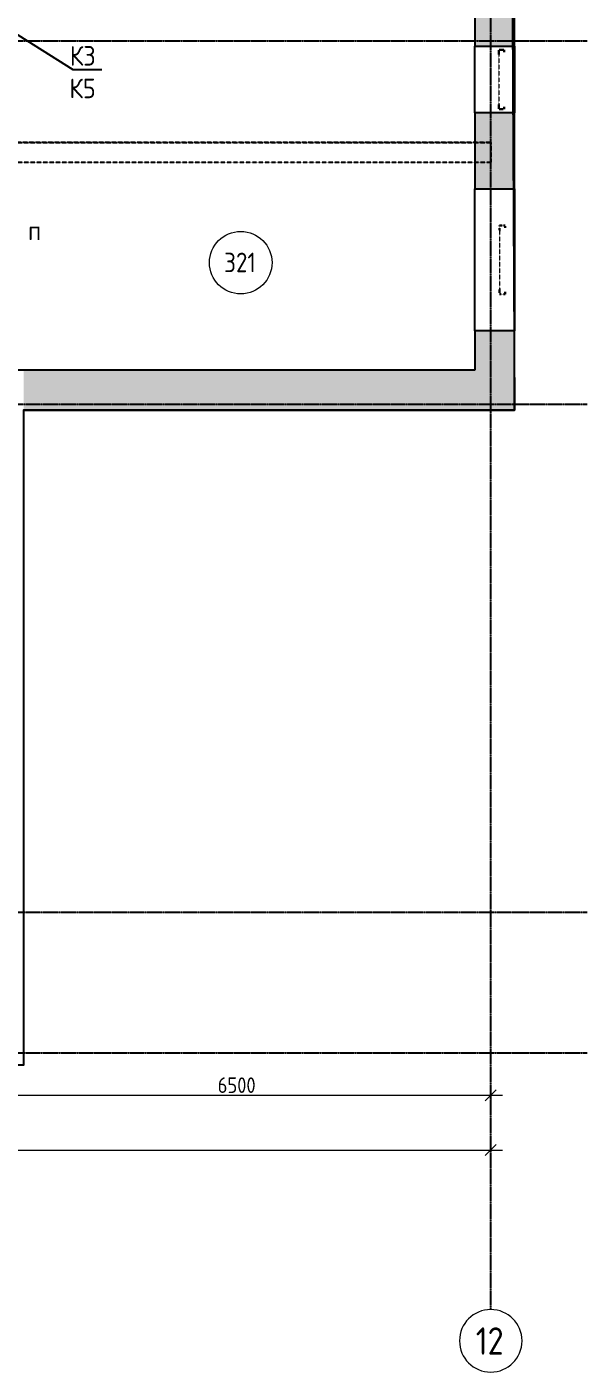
# Model space of a CAD drawing. Header units: millimetres. Extents: x -129048 to 476301, y -5853 to 215316.
# Drawn here: x 265954 to 273119, y -3626 to 13584 of the extents above; entities that cross this region are included whole.
import ezdxf
from ezdxf import colors
from ezdxf.entities.mleader import LeaderData, LeaderLine
from ezdxf.math import Vec2, Vec3

# ---------------------------------------------------------------- set-up
doc = ezdxf.new("R2010")
doc.units = ezdxf.units.MM
for name, pattern in [('ADSK_Линия сетки', [25, 20, -2.5, 0, -2.5]), ('ADSK_Сверху', [4.5, 3, -1.5]), ('ADSK_Снесено', [4.5, 3, -1.5])]:
    doc.linetypes.add(name, pattern=pattern)
doc.layers.add('_ Окна', color=5, linetype='Continuous', lineweight=30, true_color=0x0000ff)
doc.layers.add('Стены наружные', color=1, linetype='ADSK_Снесено', lineweight=18, true_color=0xff0000)
for name, color, linetype, lineweight in [('GAZLAITER', 1, 'Continuous', 40), ('Каркас', 7, 'Continuous', 18), ('Марки дверей', 7, 'Continuous', 20), ('Марки помещений', 7, 'Continuous', 20), ('Окна', 251, 'Continuous', 18), ('Оси', 7, 'Continuous', 9)]:
    doc.layers.add(name, color=color, linetype=linetype, lineweight=lineweight)
doc.styles.add('GOST Common', font='GOST Common_0.ttf', dxfattribs={"width": 0.9, "height": 350})
doc.styles.add('GOST Common_1', font='GOST Common_0.ttf', dxfattribs={"width": 0.9, "height": 200})
doc.styles.add('GOST Common_2', font='GOST Common_0.ttf', dxfattribs={"width": 0.9, "height": 250})
doc.styles.add('PIK', font='isocpeur.ttf', dxfattribs={"width": 0.9, "height": 250})
doc.dimstyles.new('ADSK_Основной_2_5_мм', dxfattribs={"dimscale": 304.8, "dimtxt": 251.428749, "dimasz": 0.463911, "dimexe": 0.492126, "dimexo": 0.492126, "dimgap": 0.098425, "dimtad": 1, "dimdec": 1, "dimrnd": 0.1, "dimdsep": 46, "dimtxsty": 'GOST Common_1', "dimblk1": 'OBLIQUE', "dimblk2": 'OBLIQUE', "dimsah": 1, "dimcen": 0.09, "dimdle": 0.492126, "dimazin": 2, "dimtfac": 1, "dimtdec": 4, "dimtix": 1, "dimtmove": 0, "dimatfit": 3, "dimfxl": 1, "dimtvp": 1, "dimtfill": 1, "dimtolj": 1, "dimtzin": 0, "dimlwd": 20, "dimlwe": 20, "dimarcsym": 2})

# ---------------------------------------------------------------- blocks, each defined once
blk = doc.blocks.new('Витраж-тент со смещением вовне - 60мм 30 сдвиг-1466941-03 План 3-го этажа')
at = {"layer": '_ Окна', "color": 161, "linetype": 'ADSK_Сверху', "true_color": 0xaaaaff}
for p, q in [((-379, 25), (-379, -45)), ((-379, 25), (-349, 25)), ((-379, -45), (-379, 25)), ((379, 25), (349, 25)), ((379, -45), (379, 25)), ((379, -45), (379, 25)), ((-319, -45), (-379, -45)), ((-319, -35), (-319, -45)), ((319, -35), (319, -45)), ((319, -45), (379, -45))]:
    blk.add_line(p, q, dxfattribs=at)
at = {"layer": 'Окна', "color": 161, "linetype": 'ADSK_Сверху', "true_color": 0xaaaaff}
blk.add_line((-319, -45), (319, -45), dxfattribs=at)
blk = doc.blocks.new('Витраж-тент со смещением вовне - 60мм 30 сдвиг-1466942-03 План 3-го этажа')
at = {"layer": '_ Окна', "color": 161, "linetype": 'ADSK_Сверху', "true_color": 0xaaaaff}
for p, q in [((-440, 25), (-440, -45)), ((-440, 25), (-410, 25)), ((-440, -45), (-440, 25)), ((440, 25), (410, 25)), ((440, -45), (440, 25)), ((440, -45), (440, 25)), ((-380, -45), (-440, -45)), ((-380, -35), (-380, -45)), ((380, -35), (380, -45)), ((380, -45), (440, -45))]:
    blk.add_line(p, q, dxfattribs=at)
at = {"layer": 'Окна', "color": 161, "linetype": 'ADSK_Сверху', "true_color": 0xaaaaff}
blk.add_line((-380, -45), (380, -45), dxfattribs=at)
blk = doc.blocks.new('Ось сетки - Круг_Ø8 мм-6577-03 План 3-го этажа')
at = {"layer": 'Оси', "lineweight": 20}
for start, end in [(360, 180), (180, 360)]:
    blk.add_arc((0, 0), 4, start, end, dxfattribs=at)
blk = doc.blocks.new('ADSK_Марка_Помещение_ОдноЗначение - Номер-247393-03 План 3-го этажа')
at = {"layer": 'Марки помещений'}
blk.add_circle((0, 0), 4, dxfattribs=at)
blk = doc.blocks.new('_Oblique')
at = {"color": 0, "linetype": 'ByBlock', "lineweight": -2}
blk.add_line((-0.5, -0.5), (0.5, 0.5), dxfattribs=at)
blk = doc.blocks.new('*D2158')
at = {"color": 0, "lineweight": 20, "transparency": 16777216}
for p, q in [((265237, -85), (272037, -85)), ((265387, -135), (265387, -235)), ((271887, -135), (271887, -235))]:
    blk.add_line(p, q, dxfattribs=at)
at = {"layer": 'Defpoints', "color": 0, "transparency": 16777216}
for p in [(265387, 15), (271887, 15), (271887, -85)]:
    blk.add_point(p, dxfattribs=at)
at = {"color": 0, "lineweight": 20, "transparency": 16777216, "xscale": 141.4, "yscale": 141.4, "zscale": 141.4, "rotation": 180}
blk.add_blockref('_Oblique', (265387, -85), dxfattribs=at)
at = {"color": 0, "lineweight": 20, "transparency": 16777216, "xscale": 141.4, "yscale": 141.4, "zscale": 141.4}
blk.add_blockref('_Oblique', (271887, -85), dxfattribs=at)
at = {"color": 0, "lineweight": 25, "transparency": 16777216, "insert": (268637, 45), "char_height": 200, "width": 756.84, "attachment_point": 5, "style": 'GOST Common_1', "bg_fill": 3, "box_fill_scale": 1.1, "bg_fill_color": 256, "bg_fill_true_color": 13158600, "bg_fill_transparency": 0}
blk.add_mtext('\\A1;6500', dxfattribs=at)
blk = doc.blocks.new('*D2166')
at = {"color": 0, "lineweight": 20, "transparency": 16777216}
for p, q in [((209887, -785), (272037, -785)), ((210037, -835), (210037, -935)), ((271887, -835), (271887, -935))]:
    blk.add_line(p, q, dxfattribs=at)
at = {"layer": 'Defpoints', "color": 0, "transparency": 16777216}
for p in [(210037, -685), (271887, -685), (271887, -785)]:
    blk.add_point(p, dxfattribs=at)
at = {"color": 0, "lineweight": 20, "transparency": 16777216, "xscale": 141.4, "yscale": 141.4, "zscale": 141.4, "rotation": 180}
blk.add_blockref('_Oblique', (210037, -785), dxfattribs=at)
at = {"color": 0, "lineweight": 20, "transparency": 16777216, "xscale": 141.4, "yscale": 141.4, "zscale": 141.4}
blk.add_blockref('_Oblique', (271887, -785), dxfattribs=at)
at = {"color": 0, "lineweight": 25, "transparency": 16777216, "insert": (240962, -655), "char_height": 200, "width": 889.8, "attachment_point": 5, "style": 'GOST Common_1', "bg_fill": 3, "box_fill_scale": 1.1, "bg_fill_color": 256, "bg_fill_true_color": 13158600, "bg_fill_transparency": 0}
blk.add_mtext('\\A1;61850', dxfattribs=at)

msp = doc.modelspace()

# ---------------------------------------------------------------- hatches: boundary and pattern name
at = {"layer": 'Стены наружные', "linetype": 'Continuous', "lineweight": 25, "true_color": 0x636466}
h = msp.add_hatch(color=251, dxfattribs=at)
h.paths.add_polyline_path([(271852.65846, 9192.30207), (272191.20351, 9192.30207), (272191.20351, 9694.16657), (271681.20351, 9694.16657), (271681.20351, 9192.30207), (271852.19705, 9192.30207)])
h.paths.add_polyline_path([(271945.10281, 11514.16657), (272191.20351, 11514.16657), (272191.20351, 12485.74332), (271681.20351, 12485.74332), (271681.20351, 11514.16657), (271852.65846, 11514.16657)])
h.paths.add_polyline_path([(271837.6748, 13335.74332), (272191.20351, 13335.74332), (272191.20351, 14340.89502), (271681.20351, 14340.89502), (271681.20351, 13335.74332)])
h.paths.add_polyline_path([(271852.65846, 15190.89502), (272191.20351, 15190.89502), (272191.20351, 16193.20022), (271681.20351, 16193.20022), (271681.20351, 15190.89502), (271831.17272, 15190.89502)])
h.paths.add_polyline_path([(271852.65846, 17043.20022), (272191.20351, 17043.20022), (272191.20351, 18049.21), (271681.20351, 18049.21), (271681.20351, 17043.20022), (271824.68062, 17043.20022)])
h.paths.add_polyline_path([(271814.77581, 19869.21), (272191.20351, 19869.21), (272191.20351, 21011.19002), (271681.20351, 21013.54476), (271681.20351, 19869.21)])
msp.add_hatch(color=251, dxfattribs=at).paths.add_polyline_path([(271852.65846, 8682.30207), (272191.20351, 8682.30207), (272191.20351, 9192.30207), (265910.655, 9192.30207), (265910.655, 8682.30207), (267273.64646, 8682.30207)])

# ---------------------------------------------------------------- linework, layer by layer
at = {"linetype": 'ADSK_Линия сетки', "lineweight": 25}
for p, q in [((271887.16465, -2825.79407), (271887.16465, 44684.78674)), ((204891.02955, 13406.78828), (273118.97256, 13406.78828)), ((204891.02955, 8756.78828), (273118.97256, 8756.78828)), ((204891.02955, 2256.78828), (273118.97256, 2256.78828)), ((204891.02955, 456.78828), (273118.97256, 456.78828))]:
    msp.add_line(p, q, dxfattribs=at)
at = {"layer": 'Каркас', "color": 251, "linetype": 'ADSK_Сверху', "lineweight": 25, "true_color": 0x636466}
for p, q in [((271889.24439, 12103.64646), (265652.85786, 12103.64646)), ((265652.85786, 12103.64646), (271889.24439, 12103.64646)), ((271889.24439, 12103.64646), (271889.24439, 11853.64646)), ((271889.24439, 11853.64646), (271889.24439, 12103.64646)), ((265652.85786, 11853.64646), (271889.24439, 11853.64646)), ((265652.85786, 11853.64646), (271889.24439, 11853.64646))]:
    msp.add_line(p, q, dxfattribs=at)
at = {"layer": 'Стены наружные', "color": 251, "linetype": 'Continuous', "lineweight": 25, "true_color": 0x636466}
for p, q in [((271681.20351, 14340.89502), (271681.20351, 13335.74332)), ((272191.20351, 13335.74332), (272191.20351, 14340.89502)), ((271681.20351, 13335.74332), (272191.20351, 13335.74332)), ((271681.20351, 12485.74332), (271681.20351, 13335.74332)), ((272191.20351, 13335.74332), (272191.20351, 12485.74332)), ((272191.20351, 12485.74332), (271681.20351, 12485.74332)), ((271681.20351, 12485.74332), (271681.20351, 11514.16657)), ((272191.20351, 11514.16657), (272191.20351, 12485.74332)), ((271681.20351, 11514.16657), (272191.20351, 11514.16657)), ((271681.20351, 9694.16657), (271681.20351, 11514.16657)), ((272191.20351, 11514.16657), (272191.20351, 9694.16657)), ((272191.20351, 9694.16657), (271681.20351, 9694.16657)), ((271681.20351, 9694.16657), (271681.20351, 9192.30207)), ((272191.20351, 8682.30207), (272191.20351, 9694.16657)), ((271681.20351, 9192.30207), (265810.16842, 9192.30207)), ((265910.655, 8682.30207), (272191.20351, 8682.30207))]:
    msp.add_line(p, q, dxfattribs=at)

# ---------------------------------------------------------------- block references
at = {"lineweight": 25, "xscale": 99.99999999999993, "yscale": 99.99999999999993, "zscale": 99.99999999999993}
msp.add_blockref('Ось сетки - Круг_Ø8 мм-6577-03 План 3-го этажа', (271887.16465, -3225.79407), dxfattribs=at)
at = {"layer": '_ Окна', "color": 251, "linetype": 'ADSK_Сверху', "lineweight": 25, "true_color": 0x636466}
for name, p, rotation in [('Витраж-тент со смещением вовне - 60мм 30 сдвиг-1466941-03 План 3-го этажа', (272034.28734, 12910.74332), 270.0000000000003), ('Витраж-тент со смещением вовне - 60мм 30 сдвиг-1466942-03 План 3-го этажа', (272044.64202, 10604.16657), 270.0000000000002)]:
    msp.add_blockref(name, p, dxfattribs=dict(at, rotation=rotation))
at = {"layer": 'Марки помещений', "color": 251, "lineweight": 25, "true_color": 0x636466, "xscale": 99.99999999999993, "yscale": 99.99999999999993, "zscale": 99.99999999999993}
msp.add_blockref('ADSK_Марка_Помещение_ОдноЗначение - Номер-247393-03 План 3-го этажа', (268689.31893, 10567.59617), dxfattribs=at)

# ---------------------------------------------------------------- texts
at = {"lineweight": 25, "insert": (271695.98399, -3053.26071), "char_height": 350, "width": 461.772, "attachment_point": 1, "style": 'GOST Common'}
msp.add_mtext('12', dxfattribs=at)
at = {"layer": 'Марки дверей', "color": 251, "lineweight": 25, "true_color": 0x636466, "insert": (265968.90566, 11104.57971), "char_height": 250, "width": 194.8100625, "attachment_point": 1, "style": 'GOST Common_2'}
msp.add_mtext('\\fGOST Common|b0|i0|c204|p34|;\\W.9;п', dxfattribs=at)
at = {"layer": 'Марки помещений', "color": 251, "lineweight": 25, "true_color": 0x636466, "insert": (268476.91167, 10695.32124), "char_height": 250, "width": 526.7086875, "attachment_point": 1, "style": 'GOST Common_2'}
msp.add_mtext('321', dxfattribs=at)

# ---------------------------------------------------------------- leaders
at = {"layer": 'GAZLAITER', "color": 18, "lineweight": 25, "ltscale": 10, "true_color": 0x000000}
ml = msp.add_multileader_mtext('Standard', dxfattribs=at)
ml.set_content('{\\C256;\\c0;К3\\PК5}', color=2, style='PIK')
ml.set_leader_properties()
ml.build(insert=Vec2(0, 0))
ml.multileader.update_dxf_attribs({"text_left_attachment_type": 6, "text_right_attachment_type": 6, "dogleg_length": 0.36, "arrow_head_size": 0.18})
ctx = ml.context
ctx.base_point, ctx.char_height, ctx.arrow_head_size, ctx.landing_gap_size, ctx.plane_origin = Vec3(266541.37577, 13038.3992), 250, 0.18, 0.09, Vec3(265254.78488, 13846.23225)
ctx.left_attachment, ctx.right_attachment, ctx.text_align_type = 6, 6, 2
notes = []
notes.append((ctx, [(0, (1, 1, 0), (266541.01577, 13038.3992), (1, 0), 0.36, [(0, [(265254.78488, 13846.23225)], 0, [])])]))
ctx.mtext.insert, ctx.mtext.alignment, ctx.mtext.flow_direction = Vec3(266833.96577, 13338.3992), 3, 5
for ctx, leaders in notes:
    for number, flags, end, landing, length, lines in leaders:
        leader = LeaderData()
        leader.index, (leader.has_last_leader_line, leader.has_dogleg_vector, leader.attachment_direction) = number, flags
        leader.last_leader_point, leader.dogleg_vector, leader.dogleg_length = Vec3(end), Vec3(landing), length
        for number, points, colour, breaks in lines:
            line = LeaderLine()
            line.index, line.vertices, line.color, line.breaks = number, Vec3.list(points), colors.encode_raw_color(colour), breaks
            leader.lines.append(line)
        ctx.leaders.append(leader)

# ---------------------------------------------------------------- next in the draw order: dimensions: what is measured, and where the dimension line sits
at = {"lineweight": 25}
for base, p1, p2, override, picture, middle in [((271887.16465, -84.55356), (265387.16465, 15.43133), (271887.16465, 15.43133), {"dimpost": '<>', "dimfxl": 6500}, '*D2158', (268637.16465, 45.44644)), ((271887.16465, -784.55356), (210037.16465, -684.56867), (271887.16465, -684.56867), {"dimpost": '<>', "dimfxl": 61850}, '*D2166', (240962.16465, -654.55356))]:
    dim = msp.add_linear_dim(base=base, p1=p1, p2=p2, dimstyle='ADSK_Основной_2_5_мм', override=override, dxfattribs=at)
    dim.commit()
    dim.dimension.update_dxf_attribs({"geometry": picture, "text_midpoint": middle})

# ---------------------------------------------------------------- next in the draw order: linework, layer by layer
at = {"color": 251, "lineweight": 25, "true_color": 0x636466}
msp.add_lwpolyline([(262010.4664, 21084.05859), (262010.4664, 43909.20652), (272009.87193, 43909.20652), (272191.20351, 8682.30207), (265910.655, 8682.30207), (265910.655, 300.23165), (258014.186, 300.23165), (258014.186, 2256.78828), (247213.22785, 2336.47811), (247313.64977, 2335.73719), (247313.64977, -2582.56685), (234949.89798, -2582.56685), (234949.89798, 2336.47811), (224250.2517, 2336.47811), (224250.2517, 422.0206), (216267.75299, 456.78828), (216267.75299, 8679.25245)], dxfattribs=at)

doc.saveas('drawing.dxf')
